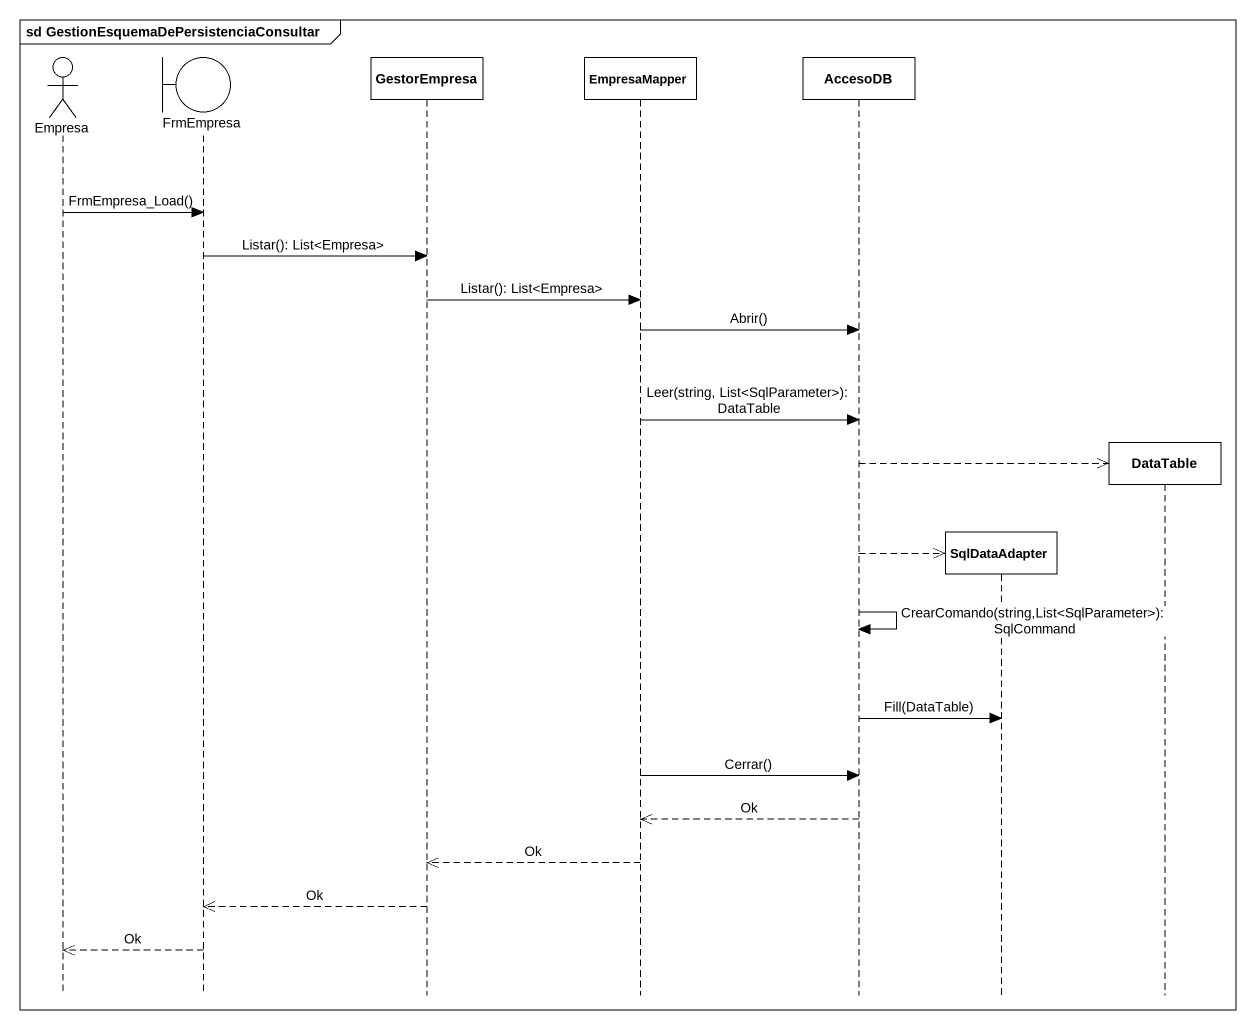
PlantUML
@startuml
mainframe sd GestionEsquemaDePersistenciaConsultar
hide footbox
actor Empresa
boundary FrmEmpresa
participant GestorEmpresa
participant EmpresaMapper
participant AccesoDB
participant SqlDataAdapter
participant DataTable

Empresa -> FrmEmpresa : FrmEmpresa_Load()
FrmEmpresa -> GestorEmpresa : Listar(): List<Empresa>
GestorEmpresa -> EmpresaMapper : Listar(): List<Empresa>
EmpresaMapper -> AccesoDB : Abrir()
EmpresaMapper -> AccesoDB : Leer(string, List<SqlParameter>): DataTable
AccesoDB -->> DataTable **
AccesoDB -->> SqlDataAdapter **
AccesoDB -> AccesoDB : CrearComando(string,List<SqlParameter>): SqlCommand
AccesoDB -> SqlDataAdapter : Fill(DataTable)
EmpresaMapper -> AccesoDB : Cerrar()
AccesoDB -->> EmpresaMapper : Ok
EmpresaMapper -->> GestorEmpresa : Ok
GestorEmpresa -->> FrmEmpresa : Ok
FrmEmpresa -->> Empresa : Ok
@enduml
